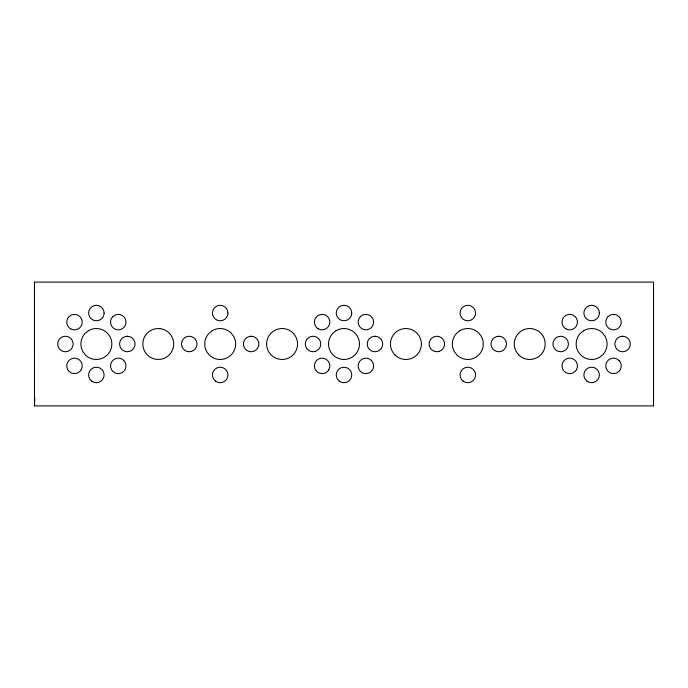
<?xml version="1.0" encoding="UTF-8"?>
<svg xmlns="http://www.w3.org/2000/svg" width="688" height="688" viewBox="0 0 688 688"><rect width="100%" height="100%" fill="white"/><g stroke="black" fill="none" stroke-linecap="round" stroke-linejoin="round"><path stroke-width="1.03" d="M34.753 398.171L34.495 405.903L34.469 282.097L653.531 282.097L653.531 405.903M34.4 405.903L653.591 405.903M34.495 282.097L34.495 289.829M104.112 313.049L103.845 315.052A7.74 7.74 0 0 1 88.898 315.052L88.64 313.049A7.74 7.74 0 0 1 96.372 305.309A7.74 7.74 0 0 1 104.112 313.049M227.926 313.049L227.659 315.052A7.74 7.74 0 0 1 212.712 315.052L212.446 313.049A7.74 7.74 0 0 1 220.186 305.309A7.74 7.74 0 0 1 227.926 313.049M351.74 313.049L351.473 315.052A7.74 7.74 0 0 1 336.527 315.052L336.26 313.049A7.74 7.74 0 0 1 344 305.309A7.74 7.74 0 0 1 351.74 313.049M475.554 313.049L475.288 315.052A7.74 7.74 0 0 1 460.341 315.052L460.074 313.049A7.74 7.74 0 0 1 467.814 305.309A7.74 7.74 0 0 1 475.554 313.049M599.36 313.049L599.102 315.052A7.74 7.74 0 0 1 584.155 315.052L583.888 313.049A7.74 7.74 0 0 1 591.628 305.309A7.74 7.74 0 0 1 599.36 313.049M112.789 316.643L111.559 318.243A7.74 7.74 0 0 0 122.129 328.812L123.737 327.583A7.74 7.74 0 0 0 123.737 316.643A7.74 7.74 0 0 0 112.789 316.643M81.193 369.757L79.963 371.357A7.74 7.74 0 0 1 69.015 371.357A7.74 7.74 0 0 1 69.015 360.417L70.615 359.188A7.74 7.74 0 0 1 81.193 369.757M360.417 316.643L359.188 318.243A7.74 7.74 0 0 0 369.757 328.812L371.357 327.583A7.74 7.74 0 0 0 371.357 316.643A7.74 7.74 0 0 0 360.417 316.643M328.812 369.757L327.583 371.357A7.74 7.74 0 0 1 316.643 371.357A7.74 7.74 0 0 1 316.643 360.417L318.243 359.188A7.74 7.74 0 0 1 328.812 369.757M608.037 316.643L606.807 318.243A7.74 7.74 0 0 0 617.385 328.812L618.985 327.583A7.74 7.74 0 0 0 618.985 316.643A7.74 7.74 0 0 0 608.037 316.643M576.441 369.757L575.211 371.357A7.74 7.74 0 0 1 564.263 371.357A7.74 7.74 0 0 1 564.263 360.417L565.871 359.188A7.74 7.74 0 0 1 576.441 369.757M88.442 330.704L85.278 333.216A15.48 15.48 0 0 0 83.085 351.929L85.587 355.094A15.48 15.48 0 0 0 104.301 357.296L107.474 354.784A15.48 15.48 0 0 0 109.667 336.071L107.165 332.906A15.48 15.48 0 0 0 88.442 330.704M212.257 330.704L209.092 333.216A15.48 15.48 0 0 0 206.899 351.929L209.401 355.094A15.48 15.48 0 0 0 228.115 357.296L231.288 354.784A15.48 15.48 0 0 0 233.481 336.071L230.97 332.906A15.48 15.48 0 0 0 212.257 330.704M336.071 330.704L332.906 333.216A15.48 15.48 0 0 0 330.704 351.929L333.216 355.094A15.48 15.48 0 0 0 351.929 357.296L355.094 354.784A15.48 15.48 0 0 0 357.296 336.071L354.784 332.906A15.48 15.48 0 0 0 336.071 330.704M459.885 330.704L456.712 333.216A15.48 15.48 0 0 0 454.519 351.929L457.03 355.094A15.48 15.48 0 0 0 475.743 357.296L478.908 354.784A15.48 15.48 0 0 0 481.101 336.071L478.599 332.906A15.48 15.48 0 0 0 459.885 330.704M583.699 330.704L580.526 333.216A15.48 15.48 0 0 0 578.333 351.929L580.835 355.094A15.48 15.48 0 0 0 599.558 357.296L602.722 354.784A15.48 15.48 0 0 0 604.915 336.071L602.413 332.906A15.48 15.48 0 0 0 583.699 330.704M127.332 336.26L125.328 336.527A7.74 7.74 0 0 0 125.328 351.473L127.332 351.74A7.74 7.74 0 0 0 135.063 344A7.74 7.74 0 0 0 127.332 336.26M67.424 351.473L65.42 351.74A7.74 7.74 0 0 1 57.68 344A7.74 7.74 0 0 1 65.42 336.26L67.424 336.527A7.74 7.74 0 0 1 67.424 351.473M251.137 336.26L249.133 336.527A7.74 7.74 0 0 0 249.133 351.473L251.137 351.74A7.74 7.74 0 0 0 258.877 344A7.74 7.74 0 0 0 251.137 336.26M191.238 351.473L189.234 351.74A7.74 7.74 0 0 1 181.494 344A7.74 7.74 0 0 1 189.234 336.26L191.238 336.527A7.74 7.74 0 0 1 191.238 351.473M374.951 336.26L372.948 336.527A7.74 7.74 0 0 0 372.948 351.473L374.951 351.74A7.74 7.74 0 0 0 382.691 344A7.74 7.74 0 0 0 374.951 336.26M315.052 351.473L313.049 351.74A7.74 7.74 0 0 1 305.309 344A7.74 7.74 0 0 1 313.049 336.26L315.052 336.527A7.74 7.74 0 0 1 315.052 351.473M498.766 336.26L496.762 336.527A7.74 7.74 0 0 0 496.762 351.473L498.766 351.74A7.74 7.74 0 0 0 506.506 344A7.74 7.74 0 0 0 498.766 336.26M438.867 351.473L436.863 351.74A7.74 7.74 0 0 1 429.123 344A7.74 7.74 0 0 1 436.863 336.26L438.867 336.527A7.74 7.74 0 0 1 438.867 351.473M622.58 336.26L620.576 336.527A7.74 7.74 0 0 0 620.576 351.473L622.58 351.74A7.74 7.74 0 0 0 630.32 344A7.74 7.74 0 0 0 622.58 336.26M562.672 351.473L560.668 351.74A7.74 7.74 0 0 1 552.937 344A7.74 7.74 0 0 1 560.668 336.26L562.672 336.527A7.74 7.74 0 0 1 562.672 351.473M159.788 328.597L155.755 328.735A15.48 15.48 0 0 0 156.769 359.403L160.811 359.265A15.48 15.48 0 0 0 159.788 328.597M618.985 360.417L617.385 359.188A7.74 7.74 0 0 0 606.807 369.757L608.037 371.357A7.74 7.74 0 0 0 618.985 371.357A7.74 7.74 0 0 0 618.985 360.417M565.871 328.812L564.263 327.583A7.74 7.74 0 0 1 564.263 316.643A7.74 7.74 0 0 1 575.211 316.643L576.441 318.243A7.74 7.74 0 0 1 565.871 328.812M371.357 360.417L369.757 359.188A7.74 7.74 0 0 0 359.188 369.757L360.417 371.357A7.74 7.74 0 0 0 371.357 371.357A7.74 7.74 0 0 0 371.357 360.417M318.243 328.812L316.643 327.583A7.74 7.74 0 0 1 316.643 316.643A7.74 7.74 0 0 1 327.583 316.643L328.812 318.243A7.74 7.74 0 0 1 318.243 328.812M123.737 360.417L122.129 359.188A7.74 7.74 0 0 0 111.559 369.757L112.789 371.357A7.74 7.74 0 0 0 123.737 371.357A7.74 7.74 0 0 0 123.737 360.417M70.615 328.812L69.015 327.583A7.74 7.74 0 0 1 69.015 316.643A7.74 7.74 0 0 1 79.963 316.643L81.193 318.243A7.74 7.74 0 0 1 70.615 328.812M518.778 354.948A15.48 15.48 0 0 0 544.672 348.008A15.48 15.48 0 0 0 525.709 329.053A15.48 15.48 0 0 0 518.778 354.948M394.964 354.948A15.48 15.48 0 0 0 420.858 348.008A15.48 15.48 0 0 0 401.904 329.053A15.48 15.48 0 0 0 394.964 354.948M586.959 381.126A7.74 7.74 0 0 0 599.308 375.906A7.74 7.74 0 0 0 588.61 367.822A7.74 7.74 0 0 0 586.959 381.126M463.144 381.126A7.74 7.74 0 0 0 475.494 375.906A7.74 7.74 0 0 0 464.796 367.822A7.74 7.74 0 0 0 463.144 381.126M274.357 357.407A15.48 15.48 0 0 0 297.569 344A15.48 15.48 0 0 0 274.357 330.593A15.48 15.48 0 0 0 274.357 357.407M91.71 381.126A7.74 7.74 0 0 0 104.051 375.906A7.74 7.74 0 0 0 93.362 367.822A7.74 7.74 0 0 0 91.71 381.126M339.33 381.126A7.74 7.74 0 0 0 351.68 375.906A7.74 7.74 0 0 0 340.99 367.822A7.74 7.74 0 0 0 339.33 381.126M215.525 381.126A7.74 7.74 0 0 0 227.866 375.906A7.74 7.74 0 0 0 217.176 367.822A7.74 7.74 0 0 0 215.525 381.126"/></g></svg>
